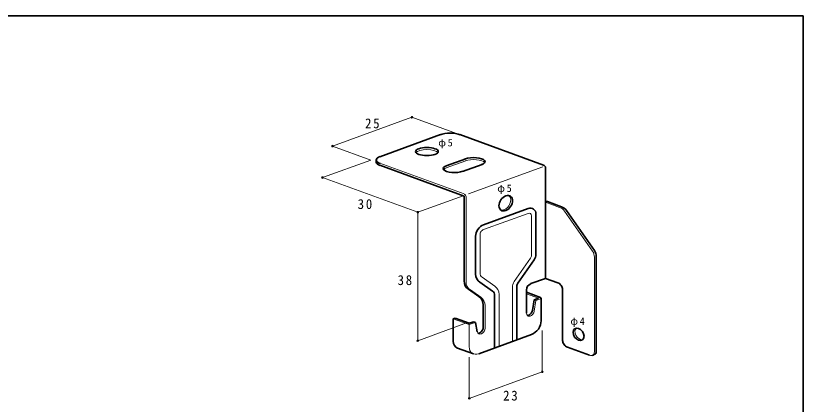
# Model space of a CAD drawing. Units: millimetres on the paper. Extents: x -405 to 411, y -913 to 286.
# Drawn here: x -248.3 to -15.5, y -125.9 to -11 of the extents above; entities that cross this region are included whole.
import ezdxf

# ---------------------------------------------------------------- set-up
doc = ezdxf.new("R2010")
doc.units = ezdxf.units.MM
doc.header["$PDMODE"] = 32
doc.header["$PDSIZE"] = 0.5
for name, color, linetype, lineweight in [('0-1_本体', 7, 'Continuous', 35), ('0-8_寸法線', 4, 'Continuous', 18), ('F-0_枠図面', 4, 'Continuous', 18)]:
    doc.layers.add(name, color=color, linetype=linetype, lineweight=lineweight)
doc.styles.add('ＭＳ ゴシック', font='')
doc.styles.get('ＭＳ ゴシック').set_extended_font_data('MS Gothic')

msp = doc.modelspace()

# ---------------------------------------------------------------- linework, layer by layer
at = {"layer": '0-1_本体'}
for p, q in [((-140.72, -52.706), (-122.725, -46.157)), ((-92.279, -55.186), (-117.087, -46.157)), ((-121.057, -55.4), (-115.302, -53.305)), ((-141.798, -53.681), (-141.798, -54.281)), ((-115.772, -64.337), (-140.72, -55.256)), ((-116.241, -57.067), (-110.486, -54.972)), ((-91.715, -55.991), (-91.715, -88.691)), ((-115.772, -89.475), (-115.772, -64.337)), ((-91.715, -65.781), (-91.719, -65.78)), ((-91.715, -66.189), (-91.719, -66.19)), ((-86.969, -67.508), (-91.158, -65.984)), ((-96.882, -68.072), (-110.039, -72.861)), ((-94.535, -81.529), (-94.535, -69.716)), ((-77.226, -80.477), (-85.538, -68.607)), ((-112.389, -87.411), (-112.389, -76.216)), ((-99.901, -90.139), (-95.077, -83.25)), ((-76.684, -82.198), (-76.684, -110.252)), ((-107.39, -92.473), (-111.109, -89.869)), ((-96.038, -90.264), (-91.715, -88.691)), ((-91.719, -88.69), (-88.054, -90.024)), ((-111.413, -94.089), (-114.492, -91.932)), ((-100.173, -91), (-100.173, -106.869)), ((-97.354, -92.144), (-97.354, -98.994)), ((-93.219, -94.328), (-97.354, -92.823)), ((-86.644, -92.037), (-86.644, -107.037)), ((-106.751, -93.702), (-106.751, -109.264)), ((-95.094, -95.011), (-95.586, -98.156)), ((-93.783, -94.533), (-95.094, -95.011)), ((-92.987, -101.254), (-92.987, -94.533)), ((-110.133, -96.546), (-110.133, -103.234)), ((-118.967, -100.69), (-118.403, -100.484)), ((-118.967, -107.291), (-118.967, -100.69)), ((-114.268, -101.989), (-118.403, -100.484)), ((-112.956, -101.512), (-114.268, -101.989)), ((-112.393, -101.717), (-112.956, -101.512)), ((-112.393, -101.717), (-111.901, -104.505)), ((-95.806, -105.28), (-111.451, -110.974)), ((-113.04, -111.03), (-117.738, -109.32)), ((-78.657, -111.444), (-85.235, -109.05)), ((-77.297, -111.267), (-77.861, -111.472))]:
    msp.add_line(p, q, dxfattribs=at)
at = {"layer": '0-1_本体', "color": 4, "lineweight": 18}
for p, q in [((-115.772, -63.736), (-140.72, -54.656)), ((-121.057, -56), (-115.302, -53.905)), ((-92.547, -55.694), (-114.501, -63.684)), ((-115.208, -89.68), (-115.208, -64.542)), ((-87.533, -67.713), (-91.719, -66.19)), ((-96.883, -69.472), (-110.039, -74.261)), ((-77.79, -80.682), (-86.102, -68.812)), ((-95.85, -81.901), (-95.85, -70.196)), ((-111.073, -87.133), (-111.073, -75.737)), ((-96.121, -82.761), (-100.946, -89.651)), ((-77.247, -82.403), (-77.247, -110.458)), ((-110.434, -88.362), (-106.714, -90.966)), ((-110.849, -94.294), (-113.929, -92.138)), ((-101.488, -91.372), (-101.488, -107.348)), ((-105.435, -93.424), (-105.435, -108.785)), ((-93.783, -94.533), (-97.354, -93.234)), ((-94.531, -95.216), (-95.094, -95.011)), ((-94.531, -95.216), (-95.022, -98.362)), ((-93.219, -94.738), (-94.531, -95.216)), ((-109.57, -96.751), (-109.57, -103.439)), ((-114.829, -102.196), (-118.967, -100.69)), ((-114.268, -109.002), (-114.268, -102.4)), ((-112.393, -101.717), (-113.707, -102.196))]:
    msp.add_line(p, q, dxfattribs=at)
at = {"layer": '0-1_本体'}
for centre, radius, start, end in [((-87.995, -70.327), 3, 35, 70), ((-79.684, -82.198), 3, 0, 35), ((-97.535, -81.529), 3, 325, 0), ((-109.389, -87.411), 3, 180, 235), ((-112.772, -89.475), 3, 180, 235), ((-98.673, -91), 1.5, 145, 180), ((-95.354, -92.144), 2, 110, 180), ((-108.251, -93.702), 1.5, 0, 55), ((-113.133, -96.546), 3, 0, 55)]:
    msp.add_arc(centre, radius, start, end, dxfattribs=at)
at = {"layer": '0-1_本体', "color": 4, "lineweight": 18}
for centre, radius, start, end in [((-88.559, -70.533), 3, 35, 70), ((-80.247, -82.403), 3, 0, 35), ((-97.35, -81.901), 1.5, 325, 0), ((-109.573, -87.133), 1.5, 180, 235), ((-112.208, -89.68), 3, 180, 235), ((-98.488, -91.372), 3, 145, 180), ((-108.435, -93.424), 3, 0, 55), ((-112.57, -96.751), 3, 0, 55)]:
    msp.add_arc(centre, radius, start, end, dxfattribs=at)
at = {"layer": '0-1_本体'}
for centre, major_axis, ratio, start_param, end_param in [((-119.906, -47.183), (-4.037, 0), 0.355, 3.8895633, 5.5352147), ((-137.76, -53.681), (-4.037, 0), 0.355, 5.4853113, 7.0810593), ((-112.953, -54.16), (-3.365, 0), 0.355, 2.3437186, 5.5352147), ((-137.76, -54.281), (-4.037, 0), 0.355, 0, 0.797874), ((-118.591, -56.212), (-3.365, 0), 0.355, 5.4853113, 8.6768074), ((-92.279, -55.786), (-0.399, 0.569), 0.7, 3.9268426, 5.4979354), ((-91.719, -66.19), (0.796, 0), 0.365, 0.7839855, 1.5667952), ((-96.884, -70.572), (1.661, 2.373), 0.7, 5.4976389, 7.0687317), ((-110.039, -75.361), (1.661, 2.373), 0.7, 0.7849535, 2.3566391), ((-88.054, -91.524), (-0.997, 1.424), 0.7, 3.9268426, 5.4979354), ((-93.783, -94.533), (-0.796, 0), 0.365, 2.3519566, 3.9312287), ((-96.743, -98.361), (0.831, 1.186), 0.7, 3.6220844, 5.3233725), ((-95.806, -102.28), (1.994, 2.847), 0.7, 3.9265462, 5.4976389), ((-111.308, -103.662), (0.831, 1.186), 0.7, 3.6220844, 5.4979354), ((-85.235, -107.55), (-0.997, 1.424), 0.7, 0.7852499, 2.3563427), ((-116.147, -106.264), (1.994, 2.847), 0.7, 2.3560463, 3.3275472), ((-78.093, -109.739), (-0.997, 1.424), 0.7, 2.9560121, 3.927139)]:
    msp.add_ellipse(centre, major_axis=major_axis, ratio=ratio, start_param=start_param, end_param=end_param, dxfattribs=at)
for centre, major_axis, ratio in [((-126.766, -51.184), (-3.365, 0), 0.355), ((-103.462, -66.467), (1.434, 2.048), 0.7), ((-81.946, -105.247), (-1.147, 1.638), 0.7)]:
    msp.add_ellipse(centre, major_axis=major_axis, ratio=ratio, dxfattribs=at)
at = {"layer": '0-1_本体', "color": 4, "lineweight": 18}
for centre, major_axis, ratio, start_param, end_param in [((-126.766, -51.784), (-3.365, 0), 0.355, 3.3954802, 6.0292977), ((-112.953, -54.76), (-3.365, 0), 0.355, 3.3954802, 5.5352147), ((-118.591, -56.812), (-3.365, 0), 0.355, 5.4853113, 6.0292977), ((-115.772, -64.337), (-0.399, 0.569), 0.7, 3.9268426, 5.4979354), ((-104.025, -66.261), (1.434, 2.048), 0.7, 3.496285, 6.2993133), ((-96.884, -70.572), (0.731, 1.044), 0.7, 5.4976389, 7.0687317), ((-110.039, -75.361), (0.731, 1.044), 0.7, 0.7852499, 2.3563427), ((-96.179, -98.566), (0.831, 1.186), 0.7, 2.3563427, 5.3233725), ((-114.268, -101.989), (-0.796, 0), 0.365, 0.7839855, 2.3576071), ((-110.744, -103.867), (0.831, 1.186), 0.7, 2.5305821, 5.4979354), ((-81.382, -105.042), (-1.147, 1.638), 0.7, 6.2831853, 9.0271857), ((-111.449, -107.974), (1.994, 2.847), 0.7, 2.3560463, 3.927139), ((-78.657, -109.944), (-0.997, 1.424), 0.7, 2.3560463, 3.927139)]:
    msp.add_ellipse(centre, major_axis=major_axis, ratio=ratio, start_param=start_param, end_param=end_param, dxfattribs=at)
at = {"layer": '0-8_寸法線'}
for p, q in [((-154.684, -49.573), (-131.192, -41.023)), ((-116.947, -46.208), (-131.192, -41.023)), ((-143.399, -53.681), (-154.684, -49.573)), ((-143.399, -53.681), (-157.665, -58.874)), ((-129.474, -69.134), (-157.665, -58.874)), ((-116.032, -64.242), (-129.474, -69.134)), ((-129.474, -69.134), (-129.474, -107.134)), ((-114.803, -101.795), (-129.474, -107.134)), ((-92.655, -104.133), (-92.655, -116.324)), ((-114.268, -112), (-114.268, -124.19)), ((-114.268, -124.19), (-92.655, -116.324))]:
    msp.add_line(p, q, dxfattribs=at)
for p in [(-131.192, -41.023), (-154.684, -49.573), (-157.665, -58.874), (-129.474, -69.134), (-129.474, -107.134), (-92.655, -116.324), (-114.268, -124.19)]:
    msp.add_point(p, dxfattribs=at)
at = {"layer": 'F-0_枠図面', "color": 7, "lineweight": 35}
for p in [(-405, -11), (-15.5, -286)]:
    msp.add_line(p, (-15.5, -11), dxfattribs=at)

# ---------------------------------------------------------------- texts
at = {"layer": '0-8_寸法線', "color": 7, "attachment_point": 7, "style": 'ＭＳ ゴシック'}
for s, insert, char_height in [('\\T1.27;\\W0.95;25', (-145.076, -44.344), 2.933), ('\\T1.22;φ5', (-123.412, -50.25), 2.199), ('\\T1.22;φ5', (-105.962, -63.724), 2.199), ('\\T1.27;\\W0.95;30', (-147.247, -68.226), 2.933), ('\\T1.27;\\W0.95;38', (-135.443, -90.725), 2.933), ('\\T1.22;φ4', (-84.353, -103.049), 2.199), ('\\T1.27;\\W0.95;23', (-104.234, -124.877), 2.933)]:
    msp.add_mtext(s, dxfattribs=dict(at, insert=insert, char_height=char_height))

doc.saveas('drawing.dxf')
